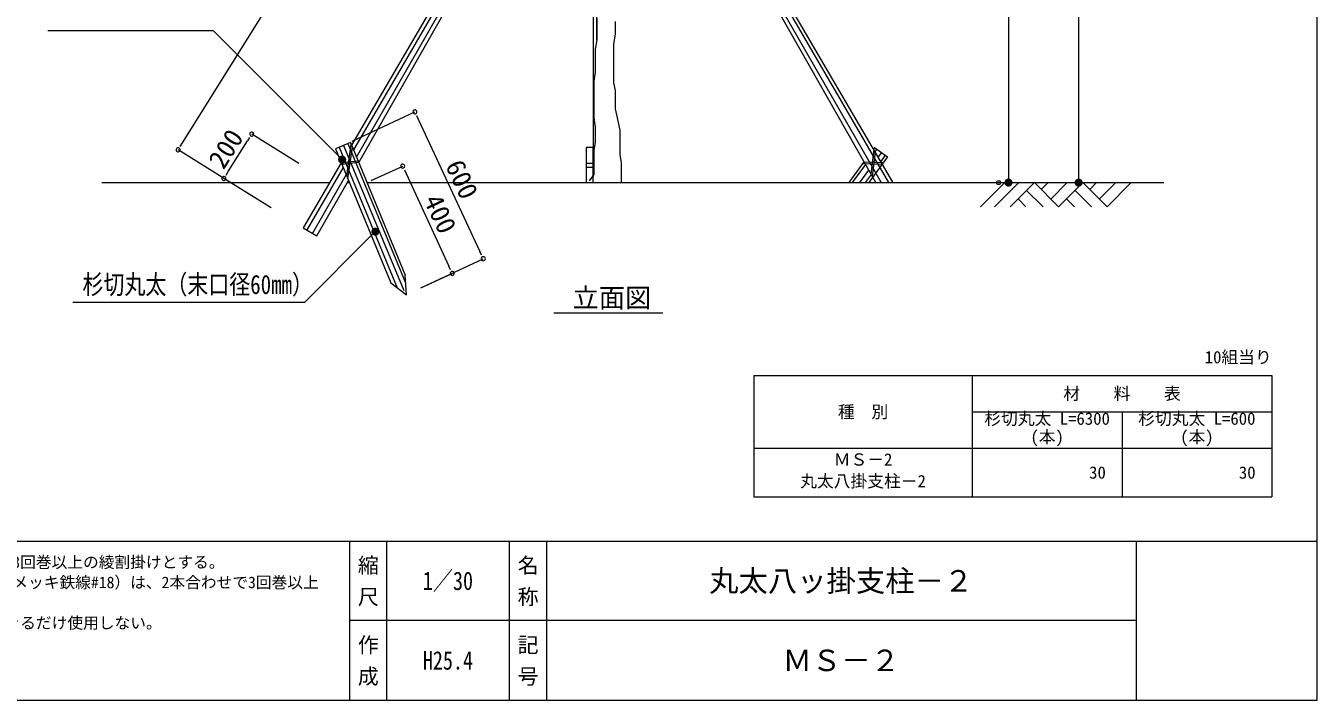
# Model space of a CAD drawing. Units: millimetres, scale not verified. Extents: x 161 to 2899, y 2060 to 3927.
# Drawn here: x 1303 to 2899, y 2060 to 2893 of the extents above; entities that cross this region are included whole.
import ezdxf
from ezdxf.enums import TextEntityAlignment as Align

# ---------------------------------------------------------------- set-up
doc = ezdxf.new("R2010")
doc.units = ezdxf.units.MM
doc.header["$LTSCALE"] = 10
doc.header["$PDMODE"] = 32
doc.header["$PDSIZE"] = 5
for name, color, linetype, lineweight in [('0_2', 7, 'Continuous', 13), ('_0-0_', 7, 'Continuous', 13), ('ハッチ', 4, 'Continuous', 13), ('寸法', 1, 'Continuous', 13), ('本体', 7, 'Continuous', 13)]:
    doc.layers.add(name, color=color, linetype=linetype, lineweight=lineweight)
doc.styles.add('@ＭＳ ゴシック', font='')
doc.styles.add('ＭＳ ゴシック', font='')
doc.styles.get('@ＭＳ ゴシック').set_extended_font_data('@MS Gothic')
doc.styles.get('ＭＳ ゴシック').set_extended_font_data('MS Gothic')

# ---------------------------------------------------------------- blocks, each defined once
blk = doc.blocks.new('filled_dot')
at = {"color": 0, "linetype": 'Continuous', "lineweight": -2, "const_width": 1.25}
blk.add_lwpolyline([(-0.625, 0, 1), (0.625, 0, 1)], format="xyb", close=True, dxfattribs=at)

msp = doc.modelspace()

# ---------------------------------------------------------------- linework, layer by layer
at = {"layer": '0_2'}
for p, q in [((2202.63, 2461.32), (2202.63, 2311.32)), ((2202.63, 2461.32), (2842.63, 2461.32)), ((2472.63, 2461.32), (2472.63, 2311.32)), ((2842.63, 2461.32), (2842.63, 2311.32)), ((2472.63, 2416.32), (2842.63, 2416.32)), ((2657.63, 2416.32), (2657.63, 2311.32)), ((2202.63, 2371.32), (2842.63, 2371.32)), ((2202.63, 2311.32), (2842.63, 2311.32)), ((2674.9, 2158.41), (1702.96, 2158.41))]:
    msp.add_line(p, q, dxfattribs=at)
at = {"layer": '0_2', "color": 1}
for points in [[(1693.98, 2727.81), (1686.91, 2734.88), (1535.08, 2886.71), (1330.48, 2886.71)], [(1735.01, 2638.89), (1727.94, 2631.82), (1647.3, 2551.18), (1361.24, 2551.18)]]:
    msp.add_lwpolyline(points, dxfattribs=at)
at = {"layer": '_0-0_', "color": 6}
msp.add_line((160.62, 2256.7), (2898.74, 2256.7), dxfattribs=at)
at = {"layer": '_0-0_'}
for p, q in [((1702.96, 2256.7), (1702.96, 2060.13)), ((1748.92, 2256.7), (1748.92, 2060.13)), ((1900.39, 2256.7), (1900.39, 2060.24)), ((1946.36, 2256.7), (1946.36, 2060.13)), ((2674.9, 2256.7), (2674.9, 2060.13))]:
    msp.add_line(p, q, dxfattribs=at)
at = {"layer": '_0-0_', "color": 6}
msp.add_lwpolyline([(2898.74, 3871.94), (160.62, 3871.94), (160.62, 2060.13), (2898.74, 2060.13)], close=True, dxfattribs=at)
at = {"layer": 'ハッチ'}
for p, q in [((2482.87, 2669.47), (2512.82, 2699.42)), ((2500.15, 2669.47), (2530.1, 2699.42)), ((2519.35, 2669.47), (2549.3, 2699.42)), ((2549.3, 2699.42), (2579.24, 2669.47)), ((2557.82, 2690.89), (2566.35, 2699.42)), ((2569.65, 2679.06), (2590.01, 2699.42)), ((2579.24, 2669.47), (2609.19, 2699.42)), ((2609.19, 2699.42), (2639.14, 2669.47)), ((2617.72, 2690.89), (2626.25, 2699.42)), ((2629.55, 2679.06), (2649.91, 2699.42)), ((2639.14, 2669.47), (2669.08, 2699.42)), ((2539.7, 2689.82), (2560.05, 2669.47)), ((2599.59, 2689.82), (2619.94, 2669.47)), ((2529.14, 2679.26), (2538.93, 2669.47)), ((2589.03, 2679.26), (2598.82, 2669.47))]:
    msp.add_line(p, q, dxfattribs=at)
at = {"layer": '寸法'}
for p, q in [((2604.01, 3718.12), (2604.01, 2699.42)), ((1496.49, 2748.34), (1915.36, 3420.21)), ((2517.23, 3286.01), (2517.23, 2699.42)), ((1706.46, 2750.71), (1783.82, 2786.78)), ((1785.94, 2782.25), (1788.05, 2777.72)), ((1788.05, 2777.72), (1864.17, 2614.48)), ((1493.84, 2744.1), (1496.49, 2748.34)), ((1553.21, 2713.03), (1576.88, 2750.91)), ((1579.53, 2755.15), (1576.88, 2750.91)), ((1640.35, 2723.04), (1582.18, 2759.39)), ((1584.89, 2681.44), (1491.2, 2739.86)), ((1550.56, 2708.79), (1553.21, 2713.03)), ((1729.87, 2701.9), (1768.76, 2719.84)), ((1770.86, 2715.3), (1772.95, 2710.76)), ((1606.09, 2668.2), (1547.91, 2704.55)), ((1772.95, 2710.76), (1825.73, 2596.37)), ((2460.09, 2699.42), (2517.23, 2699.42)), ((2519.14, 2699.42), (2604.01, 2699.42)), ((1791.03, 2569.35), (1868.39, 2605.42)), ((1866.28, 2609.95), (1864.17, 2614.48)), ((1791.03, 2569.35), (1829.92, 2587.29)), ((1827.83, 2591.83), (1825.73, 2596.37))]:
    msp.add_line(p, q, dxfattribs=at)
at = {"layer": '寸法', "color": 3}
msp.add_line((1955.48, 2538.52), (2090.34, 2538.52), dxfattribs=at)
at = {"layer": '寸法'}
for centre, start, end in [((1783.82, 2786.78), 115, 295), ((1783.82, 2786.78), 295, 115), ((1582.18, 2759.39), 58.00008, 238.00008), ((1582.18, 2759.39), 238.00008, 58.00008), ((1491.2, 2739.86), 58.05856, 238.05856), ((1491.2, 2739.86), 238.05856, 58.05856), ((1768.76, 2719.84), 114.76891, 294.76891), ((1768.76, 2719.84), 294.76891, 114.76891), ((1547.91, 2704.55), 58.00008, 238.00008), ((1547.91, 2704.55), 238.00008, 58.00008), ((1868.39, 2605.42), 115, 295), ((1868.39, 2605.42), 295, 115), ((1829.92, 2587.29), 114.76891, 294.76891), ((1829.92, 2587.29), 294.76891, 114.76891)]:
    msp.add_arc(centre, 2.5, start, end, dxfattribs=at)
at = {"layer": '本体'}
for p, q in [((2051.99, 3338.45), (1705.56, 2745.62)), ((1714.43, 2724.15), (2061.32, 3333)), ((2027.29, 3273.27), (2352.97, 2699.82)), ((2374.46, 2700.07), (2033.85, 3282.71)), ((2004.69, 2706.85), (2004.69, 3098.86)), ((2008.54, 2902.16), (2008.54, 2890.81)), ((2008.54, 2890.81), (2008.54, 2883.24)), ((2031.24, 2898.37), (2031.24, 2890.81)), ((2031.24, 2890.81), (2031.24, 2883.24)), ((2008.56, 2875.8), (2006.65, 2864.33)), ((2008.54, 2883.24), (2008.54, 2875.68)), ((2031.24, 2883.24), (2029.35, 2870.01)), ((2006.65, 2864.33), (2006.65, 2856.77)), ((2006.65, 2856.77), (2006.65, 2849.2)), ((2029.35, 2870.01), (2029.35, 2862.44)), ((2029.35, 2862.44), (2029.35, 2854.88)), ((2006.65, 2849.2), (2006.65, 2835.96)), ((2029.35, 2854.88), (2029.35, 2841.64)), ((2029.35, 2841.64), (2029.35, 2830.29)), ((2006.65, 2835.96), (2004.76, 2824.62)), ((2004.76, 2824.62), (2004.76, 2817.05)), ((2029.35, 2830.29), (2029.35, 2822.73)), ((2004.76, 2817.05), (2004.76, 2809.49)), ((2004.76, 2809.49), (2004.76, 2800.03)), ((2029.35, 2822.73), (2031.24, 2813.27)), ((2031.24, 2813.27), (2031.24, 2798.14)), ((2004.76, 2800.03), (2004.76, 2779.23)), ((2031.24, 2798.14), (2031.24, 2790.57)), ((2004.76, 2779.23), (2006.65, 2767.88)), ((2031.24, 2790.57), (2033.13, 2783.01)), ((2033.13, 2783.01), (2035.02, 2773.55)), ((2006.65, 2767.88), (2006.65, 2756.53)), ((2035.02, 2773.55), (2036.91, 2764.1)), ((2036.91, 2764.1), (2036.91, 2756.53)), ((1704.18, 2748.96), (1685.69, 2741.32)), ((1699.56, 2707.77), (1705.12, 2746.68)), ((1704.18, 2748.96), (1771.87, 2585.16)), ((2006.65, 2748.97), (2004.76, 2739.51)), ((2006.65, 2756.53), (2006.65, 2748.97)), ((2036.91, 2756.53), (2036.91, 2748.97)), ((2036.91, 2748.97), (2036.91, 2741.4)), ((1685.69, 2741.32), (1754.11, 2575.79)), ((1701.06, 2704.14), (1706.62, 2743.04)), ((1995.56, 2742.84), (1995.56, 2699.45)), ((2004.12, 2742.84), (1995.56, 2742.84)), ((2004.12, 2699.45), (2004.12, 2742.84)), ((2004.76, 2739.51), (2004.76, 2731.95)), ((2004.76, 2731.95), (2004.76, 2724.38)), ((2036.91, 2741.4), (2036.91, 2733.84)), ((2036.91, 2733.84), (2038.8, 2724.38)), ((2367.86, 2731.06), (2344.65, 2699.42)), ((2350.95, 2740.28), (2347.32, 2709.76)), ((2352.62, 2737.42), (2348.99, 2706.83)), ((2351.73, 2742.89), (2350.45, 2741.14)), ((2351.73, 2742.89), (2367.86, 2731.06)), ((1692.88, 2723.93), (1645.81, 2643.38)), ((1692.72, 2724.31), (1713.51, 2726.39)), ((1693.52, 2722.38), (1714.3, 2724.46)), ((1995.86, 2723.36), (2004.12, 2723.36)), ((1995.86, 2718.64), (2003.83, 2718.64)), ((2004.76, 2724.38), (2004.76, 2716.82)), ((2004.76, 2716.82), (2004.76, 2709.25)), ((2038.8, 2724.38), (2038.8, 2713.03)), ((2038.8, 2713.03), (2038.8, 2705.47)), ((2338.64, 2725.05), (2319.85, 2699.42)), ((2337.26, 2723.16), (2361.35, 2722.19)), ((2338.61, 2725.11), (2362.77, 2724.13)), ((1396.95, 2699.42), (1678.15, 2699.42)), ((1662.77, 2633.47), (1701.89, 2702.13)), ((1699.9, 2699.42), (1703.01, 2699.42)), ((1724.55, 2699.42), (2709.15, 2699.42)), ((1995.56, 2699.45), (2004.12, 2699.45)), ((2004.76, 2709.25), (1999.09, 2701.69)), ((2038.8, 2705.47), (2038.8, 2699.8)), ((2274.57, 2699.42), (2505.25, 2699.42)), ((1645.81, 2643.38), (1662.77, 2633.47)), ((1773.42, 2560.81), (1771.87, 2585.16)), ((1754.11, 2575.79), (1773.42, 2560.81))]:
    msp.add_line(p, q, dxfattribs=at)
at = {"layer": '本体', "color": 4}
for p, q in [((2054.37, 3335.85), (1707.93, 2739.87)), ((1711.6, 2731.01), (2058.22, 3334.75)), ((2028.89, 3276.07), (2360.14, 2699.57)), ((2369.31, 2699.63), (2031.72, 3281.04)), ((2008.56, 2875.8), (2008.56, 3091.11)), ((1695.55, 2745.39), (1770.36, 2566.03)), ((1701.17, 2747.83), (1772.42, 2575.45)), ((1690.14, 2743.17), (1761.95, 2569.42)), ((2354.46, 2740.88), (2352.31, 2737.95)), ((2360.36, 2736.56), (2356.34, 2731.07)), ((2365, 2733.16), (2359.5, 2725.66)), ((1695.29, 2718.12), (1649.94, 2640.11)), ((2340.48, 2721.81), (2324.06, 2699.42)), ((2344.44, 2714.84), (2333.13, 2699.42)), ((1657.46, 2636.71), (1699.01, 2709.09)), ((2347.55, 2709.36), (2340.26, 2699.42))]:
    msp.add_line(p, q, dxfattribs=at)
at = {"layer": '本体'}
msp.add_point((2505.25, 2699.42), dxfattribs=at)

# ---------------------------------------------------------------- block references
at = {"layer": '0_2', "color": 1, "xscale": 4, "yscale": 4}
for p, rotation in [((1693.98, 2727.81), 135), ((1735.01, 2638.89), 225)]:
    msp.add_blockref('filled_dot', p, dxfattribs=dict(at, rotation=rotation))
at = {"layer": '寸法', "xscale": 4, "yscale": 4, "rotation": 90}
for p in [(2517.23, 2699.42), (2604.01, 2699.42)]:
    msp.add_blockref('filled_dot', p, dxfattribs=at)

# ---------------------------------------------------------------- texts
at = {"layer": '_0-0_', "style": 'ＭＳ ゴシック'}
for s, p in [('10組当り', (2842.63, 2483.82)), ('30', (2637.63, 2341.32)), ('30', (2822.63, 2341.32))]:
    msp.add_text(s, height=15.19, dxfattribs=at).set_placement(p, align=Align.MIDDLE_RIGHT)
for s, height, p in [('材\u3000\u3000料\u3000\u3000表', 15.19, (2657.63, 2438.82)), ('種\u3000別', 15.19, (2337.63, 2416.32)), ('丸太八ッ掛支柱－２', 26.58, (2310.63, 2207.56)), ('ＭＳ－２', 26.58, (2310.63, 2109.27))]:
    msp.add_text(s, height=height, dxfattribs=at).set_placement(p, align=Align.MIDDLE_CENTER)
for s, height, p in [('杉切丸太 L=6300', 15.19, (2487.43, 2415.48)), ('杉切丸太 L=600', 15.19, (2677.61, 2415.48)), ('(本)', 15.19, (2544.41, 2392.87)), ('(本)', 15.19, (2729.41, 2392.87)), ('ＭＳ－2', 15.19, (2301.37, 2365.01)), ('丸太八掛支柱－2', 15.19, (2259.93, 2338.34)), ('○棕櫚縄は水につけ、2本合わせで3回巻以上の綾割掛けとする。', 14.24, (985.38, 2237.74)), ('○釘打ちは一ヶ所2本、鉄線（亜鉛メッキ鉄線#18）は、2本合わせで3回巻以上', 14.24, (985.38, 2212.74)), ('○芝生広場等、人が入る所にはできるだけ使用しない。', 14.24, (985.38, 2162.74))]:
    msp.add_text(s, height=height, dxfattribs=at).set_placement(p, align=Align.TOP_LEFT)
at = {"layer": '_0-0_', "style": '@ＭＳ ゴシック'}
for s, p in [(' 縮 尺 ', (1725.94, 2207.56)), ('名 称', (1923.38, 2207.56)), ('作 成', (1725.94, 2109.27)), ('記 号', (1923.38, 2109.27))]:
    msp.add_text(s, height=18.99, rotation=270, dxfattribs=at).set_placement(p, align=Align.MIDDLE_CENTER)
at = {"layer": '_0-0_', "style": 'ＭＳ ゴシック', "width": 0.8}
for s, p in [('1／30', (1824.66, 2207.56)), ('H25.4', (1824.66, 2109.27))]:
    msp.add_text(s, height=22.79, dxfattribs=at).set_placement(p, align=Align.MIDDLE_CENTER)
at = {"layer": '寸法', "color": 3, "style": 'ＭＳ ゴシック'}
for s, rotation, p in [('200', 58, (1550.21, 2741.24)), ('600', 295, (1841.97, 2703.5)), ('400', 294.769, (1815.23, 2660.9))]:
    msp.add_text(s, height=23.74, rotation=rotation, dxfattribs=at).set_placement(p, align=Align.MIDDLE_CENTER)
at = {"layer": '寸法', "color": 3, "style": 'ＭＳ ゴシック', "width": 0.8}
msp.add_text('杉切丸太（末口径60mm）', height=23.74, dxfattribs=at).set_placement((1373.14, 2554.63), align=Align.BOTTOM_LEFT)
at = {"layer": '寸法', "color": 3, "style": 'ＭＳ ゴシック'}
msp.add_text('立面図', height=23.74, dxfattribs=at).set_placement((1978.73, 2538.14), align=Align.BOTTOM_LEFT)

doc.saveas('drawing.dxf')
